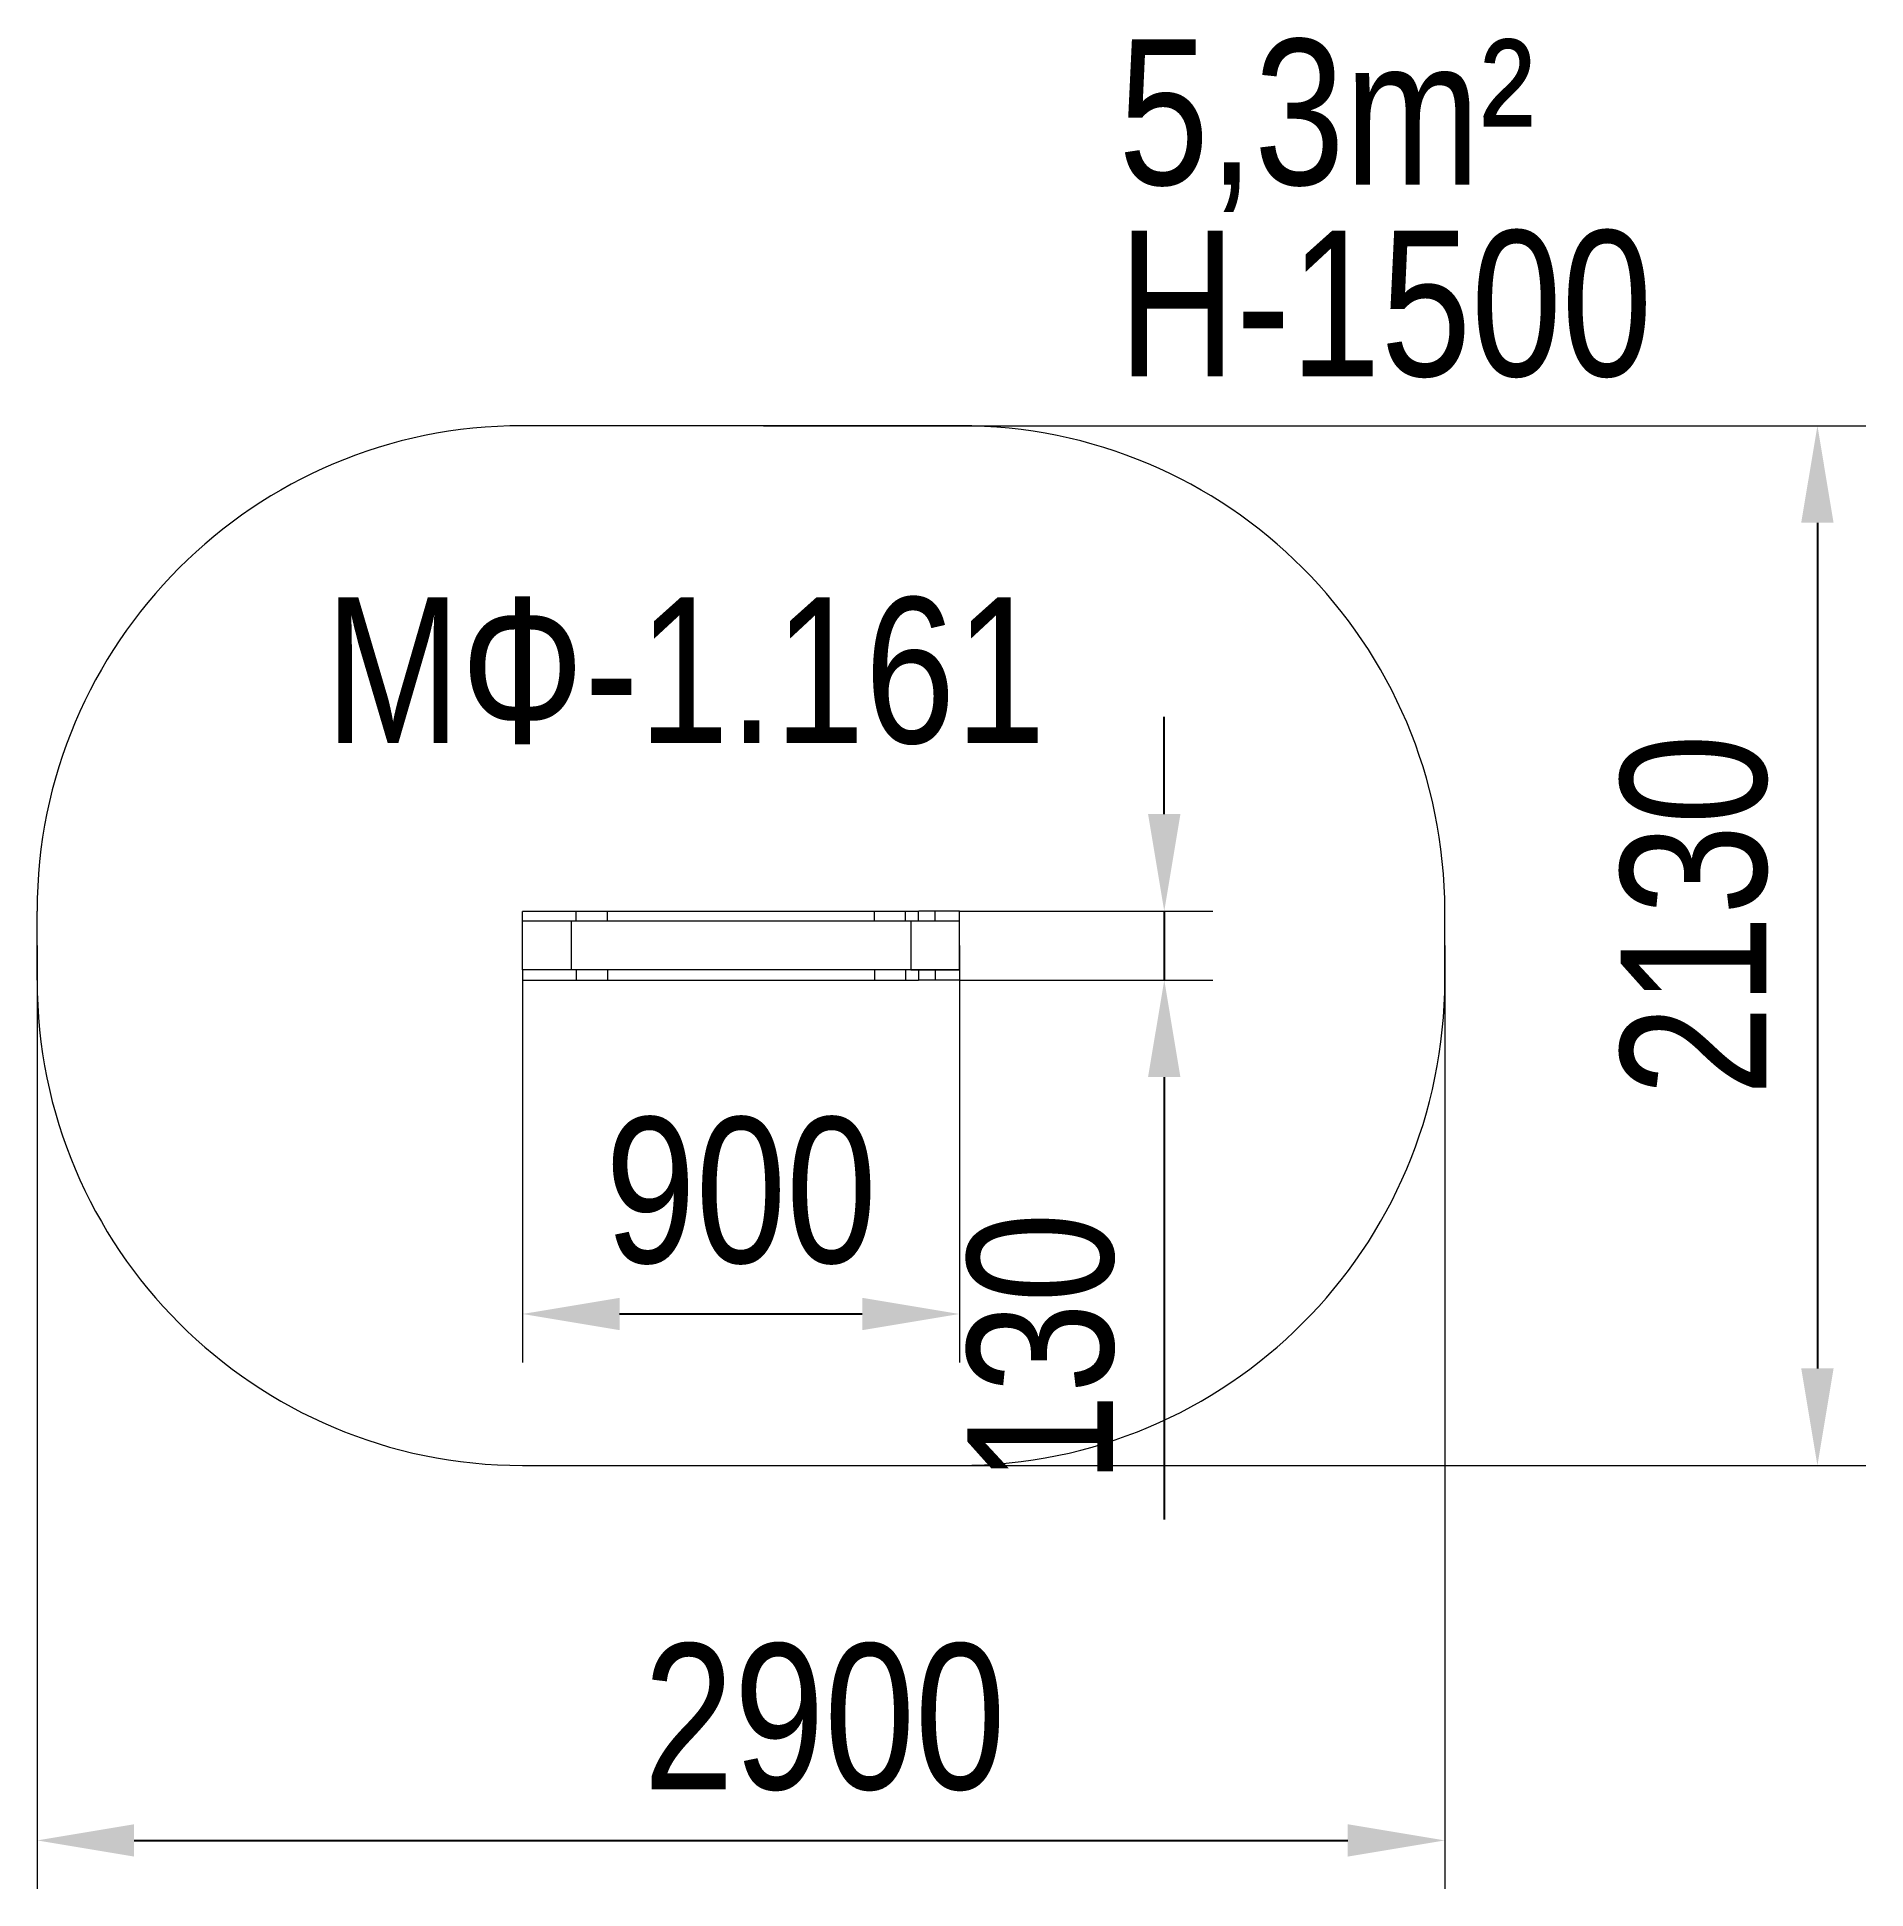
# Model space of a CAD drawing. Header units: millimetres. Extents: x -1512 to 2256, y -1951 to 1865.
import ezdxf

# ---------------------------------------------------------------- set-up
doc = ezdxf.new("R2010")
doc.units = ezdxf.units.MM
doc.linetypes.add('HIDDEN', pattern=[1.905, 1.27, -0.635])
for name, color, linetype in [('DIKOM_АРТИКУЛ', 7, 'Continuous'), ('DIKOM_ЗОНА', 90, 'Continuous'), ('DIKOM_ОБЪЕКТ', 7, 'Continuous'), ('DIKOM_РАЗМЕР_ЗОНА', 7, 'Continuous'), ('DIKOM_РАЗМЕР_ОБЪЕКТА', 7, 'Continuous')]:
    doc.layers.add(name, color=color, linetype=linetype)
doc.styles.add('style1', font='arialbd.ttf', dxfattribs={"width": 0.8})
doc.dimstyles.new('1-50', dxfattribs={"dimtxt": 300, "dimasz": 200, "dimexe": 100, "dimexo": 0, "dimgap": 100, "dimtad": 1, "dimtxsty": 'style1', "dimcen": 200, "dimclrd": 7, "dimclre": 7, "dimclrt": 7, "dimadec": 1, "dimazin": 2, "dimtfac": 1, "dimtmove": 0, "dimatfit": 2, "dimfxl": 0, "dimlwd": 25, "dimlwe": 18, "dimarcsym": 0})

# ---------------------------------------------------------------- blocks, each defined once
blk = doc.blocks.new('*D9')
at = {"layer": 'Defpoints', "color": 0, "transparency": 16777216}
for p in [(388.4, -7.2), (-511.6, -57.2), (388.4, -766.2)]:
    blk.add_point(p, dxfattribs=at)
at = {"layer": 'DIKOM_РАЗМЕР_ОБЪЕКТА', "color": 7, "lineweight": 18, "transparency": 16777216}
for p, q in [((388.4, -7.2), (388.4, -866.2)), ((-511.6, -57.2), (-511.6, -866.2))]:
    blk.add_line(p, q, dxfattribs=at)
at = {"layer": 'DIKOM_РАЗМЕР_ОБЪЕКТА', "color": 7, "lineweight": 25, "transparency": 16777216}
blk.add_line((-311.6, -766.2), (188.4, -766.2), dxfattribs=at)
at = {"layer": 'DIKOM_РАЗМЕР_ОБЪЕКТА', "color": 7, "transparency": 16777216}
for points in [[(-311.6, -732.9), (-311.6, -799.5), (-511.6, -766.2)], [(188.4, -732.9), (188.4, -799.5), (388.4, -766.2)]]:
    blk.add_solid(points, dxfattribs=at)
at = {"layer": 'DIKOM_РАЗМЕР_ОБЪЕКТА', "color": 7, "transparency": 16777216, "insert": (-61.6, -513), "char_height": 300, "attachment_point": 5, "style": 'style1'}
blk.add_mtext('{\\fArial|b0|i0|c204|p34;900}', dxfattribs=at)
blk = doc.blocks.new('*D10')
at = {"layer": 'Defpoints', "color": 0, "transparency": 16777216}
for p in [(388.4, 63.8), (388.4, -78.2), (810.4, -78.2)]:
    blk.add_point(p, dxfattribs=at)
at = {"layer": 'DIKOM_РАЗМЕР_ОБЪЕКТА', "color": 7, "lineweight": 25, "transparency": 16777216}
for p, q in [((810.4, 263.8), (810.4, 463.8)), ((810.4, 63.8), (810.4, -78.2)), ((810.4, -278.2), (810.4, -1189.8))]:
    blk.add_line(p, q, dxfattribs=at)
at = {"layer": 'DIKOM_РАЗМЕР_ОБЪЕКТА', "color": 7, "lineweight": 18, "transparency": 16777216}
for p, q in [((388.4, 63.8), (910.4, 63.8)), ((388.4, -78.2), (910.4, -78.2))]:
    blk.add_line(p, q, dxfattribs=at)
at = {"layer": 'DIKOM_РАЗМЕР_ОБЪЕКТА', "color": 7, "transparency": 16777216}
for points in [[(777, 263.8), (843.7, 263.8), (810.4, 63.8)], [(777, -278.2), (843.7, -278.2), (810.4, -78.2)]]:
    blk.add_solid(points, dxfattribs=at)
at = {"layer": 'DIKOM_РАЗМЕР_ОБЪЕКТА', "color": 7, "transparency": 16777216, "insert": (557.1, -836.4), "char_height": 300, "attachment_point": 5, "rotation": 90, "style": 'style1'}
blk.add_mtext('{\\fArial|b0|i0|c204|p34;130}', dxfattribs=at)
blk = doc.blocks.new('*D11')
at = {"layer": 'Defpoints', "color": 0, "transparency": 16777216}
for p in [(-15.1, 1063.8), (111.9, -1078.2), (2155.9, -1078.2)]:
    blk.add_point(p, dxfattribs=at)
at = {"layer": 'DIKOM_РАЗМЕР_ЗОНА', "color": 7, "lineweight": 18, "transparency": 16777216}
for p, q in [((-15.1, 1063.8), (2255.9, 1063.8)), ((111.9, -1078.2), (2255.9, -1078.2))]:
    blk.add_line(p, q, dxfattribs=at)
at = {"layer": 'DIKOM_РАЗМЕР_ЗОНА', "color": 7, "lineweight": 25, "transparency": 16777216}
blk.add_line((2155.9, 863.8), (2155.9, -878.2), dxfattribs=at)
at = {"layer": 'DIKOM_РАЗМЕР_ЗОНА', "color": 7, "transparency": 16777216}
for points in [[(2122.5, 863.8), (2189.2, 863.8), (2155.9, 1063.8)], [(2122.5, -878.2), (2189.2, -878.2), (2155.9, -1078.2)]]:
    blk.add_solid(points, dxfattribs=at)
at = {"layer": 'DIKOM_РАЗМЕР_ЗОНА', "color": 7, "transparency": 16777216, "insert": (1902.6, 55.8), "char_height": 300, "attachment_point": 5, "rotation": 90, "style": 'style1'}
blk.add_mtext('{\\fArial|b0|i0|c204|p34;2130}', dxfattribs=at)
blk = doc.blocks.new('*D12')
at = {"layer": 'Defpoints', "color": 0, "transparency": 16777216}
for p in [(-1511.6, -7.2), (1388.4, -7.2), (1388.4, -1850.7)]:
    blk.add_point(p, dxfattribs=at)
at = {"layer": 'DIKOM_РАЗМЕР_ЗОНА', "color": 7, "lineweight": 18, "transparency": 16777216}
for p, q in [((-1511.6, -7.2), (-1511.6, -1950.7)), ((1388.4, -7.2), (1388.4, -1950.7))]:
    blk.add_line(p, q, dxfattribs=at)
at = {"layer": 'DIKOM_РАЗМЕР_ЗОНА', "color": 7, "lineweight": 25, "transparency": 16777216}
blk.add_line((-1311.6, -1850.7), (1188.4, -1850.7), dxfattribs=at)
at = {"layer": 'DIKOM_РАЗМЕР_ЗОНА', "color": 7, "transparency": 16777216}
for points in [[(-1311.6, -1817.4), (-1311.6, -1884), (-1511.6, -1850.7)], [(1188.4, -1817.4), (1188.4, -1884), (1388.4, -1850.7)]]:
    blk.add_solid(points, dxfattribs=at)
at = {"layer": 'DIKOM_РАЗМЕР_ЗОНА', "color": 7, "transparency": 16777216, "insert": (110.4, -1597.5), "char_height": 300, "attachment_point": 5, "style": 'style1'}
blk.add_mtext('{\\fArial|b0|i0|c204|p34;2900}', dxfattribs=at)

msp = doc.modelspace()

# ---------------------------------------------------------------- linework, layer by layer
at = {"layer": 'DIKOM_ЗОНА', "color": 3, "lineweight": 15}
for p, q in [((388.369, 1063.799), (-511.631, 1063.799)), ((-1511.631, -78.201), (-1511.631, 63.799)), ((1388.369, -78.201), (1388.369, 63.799)), ((-511.631, -1078.201), (388.369, -1078.201))]:
    msp.add_line(p, q, dxfattribs=at)
for centre, start, end in [((-511.631, 63.799), 90, 180), ((388.369, 63.799), 0, 90), ((-511.631, -78.201), 180, 270), ((388.369, -78.201), 270, 0)]:
    msp.add_arc(centre, 1000, start, end, dxfattribs=at)
at = {"layer": 'DIKOM_ОБЪЕКТ', "color": 7, "linetype": 'HIDDEN', "lineweight": 15}
for p, q in [((-511.631, 63.799), (303.864, 63.799)), ((-511.631, 42.799), (-511.631, 63.799)), ((213.369, 42.799), (-511.631, 42.799)), ((-511.631, -57.201), (-511.631, 42.799)), ((-411.631, 42.799), (-411.631, -57.201)), ((-400.895, 42.799), (-400.895, 63.799)), ((-336.631, 42.799), (-336.631, 63.799)), ((213.369, 42.799), (213.369, 63.799)), ((288.369, 42.799), (213.369, 42.799)), ((277.633, 42.799), (277.633, 63.799)), ((388.369, 42.799), (288.369, 42.799)), ((288.369, 42.799), (288.369, -57.201)), ((303.864, 42.799), (303.864, 63.799)), ((338.369, 63.799), (303.864, 63.799)), ((338.369, 42.799), (338.369, 63.799)), ((388.369, 63.799), (338.369, 63.799)), ((388.369, 42.799), (388.369, 63.799)), ((388.369, -57.201), (388.369, 42.799)), ((213.369, -57.201), (-511.631, -57.201)), ((-511.631, -57.201), (-511.631, -78.201)), ((-400.895, -57.201), (-400.895, -78.201)), ((-336.631, -57.201), (-336.631, -78.201)), ((213.369, -57.201), (213.369, -78.201)), ((288.369, -57.201), (213.369, -57.201)), ((277.633, -57.201), (277.633, -78.201)), ((288.369, -57.201), (388.369, -57.201)), ((388.369, -57.201), (288.369, -57.201)), ((303.864, -57.201), (303.864, -78.201)), ((338.369, -57.201), (338.369, -78.201)), ((388.369, -57.201), (388.369, -78.201)), ((-511.631, -78.201), (303.864, -78.201)), ((338.369, -78.201), (303.864, -78.201)), ((388.369, -78.201), (338.369, -78.201))]:
    msp.add_line(p, q, dxfattribs=at)

# ---------------------------------------------------------------- texts
at = {"layer": 'DIKOM_АРТИКУЛ', "insert": (-918.442, 709.973), "char_height": 300, "attachment_point": 1, "style": 'style1'}
msp.add_mtext_dynamic_manual_height_columns('{\\fArial|b0|i0|c204|p34;МФ-1.161}', width=350, gutter_width=20, heights=[0], dxfattribs=at)
at = {"layer": 'DIKOM_РАЗМЕР_ОБЪЕКТА', "insert": (715.979, 1860.032), "char_height": 300, "attachment_point": 1, "style": 'style1'}
msp.add_mtext_dynamic_manual_height_columns('{\\fArial|b0|i0|c204|p34;5,3m²}', width=5885.53069, gutter_width=20, heights=[0], dxfattribs=at)
at = {"layer": 'DIKOM_РАЗМЕР_ОБЪЕКТА', "insert": (716.045, 1465.818), "char_height": 300, "attachment_point": 1, "style": 'style1'}
msp.add_mtext('{\\fArial|b0|i0|c204|p34;H-1500}', dxfattribs=at)

# ---------------------------------------------------------------- dimensions: what is measured, and where the dimension line sits
at = {"layer": 'DIKOM_РАЗМЕР_ЗОНА'}
dim = msp.add_linear_dim(base=(2155.869, -1078.201), p1=(-15.131, 1063.799), p2=(111.869, -1078.201), angle=90, text='{\\fArial|b0|i0|c204|p34;2130}', dimstyle='1-50', dxfattribs=at)
dim.commit()
dim.dimension.update_dxf_attribs({"geometry": '*D11', "text_midpoint": (2155.869, 55.8), "dimtype": 160})
dim = msp.add_linear_dim(base=(1388.369, -1850.7), p1=(-1511.631, -7.201), p2=(1388.369, -7.201), text='{\\fArial|b0|i0|c204|p34;<>}', dimstyle='1-50', dxfattribs=at)
dim.commit()
dim.dimension.update_dxf_attribs({"geometry": '*D12', "text_midpoint": (110.369, -1850.7), "dimtype": 160})
at = {"layer": 'DIKOM_РАЗМЕР_ОБЪЕКТА'}
dim = msp.add_linear_dim(base=(810.369, -78.201), p1=(388.369, 63.799), p2=(388.369, -78.201), angle=90, text='{\\fArial|b0|i0|c204|p34;130}', dimstyle='1-50', dxfattribs=at)
dim.commit()
dim.dimension.update_dxf_attribs({"geometry": '*D10', "text_midpoint": (810.369, -836.373), "dimtype": 160})
dim = msp.add_linear_dim(base=(388.369, -766.2), p1=(-511.631, -57.201), p2=(388.369, -7.201), text='{\\fArial|b0|i0|c204|p34;<>}', dimstyle='1-50', dxfattribs=at)
dim.commit()
dim.dimension.update_dxf_attribs({"geometry": '*D9', "text_midpoint": (-61.631, -766.2), "dimtype": 160})

doc.saveas('drawing.dxf')
